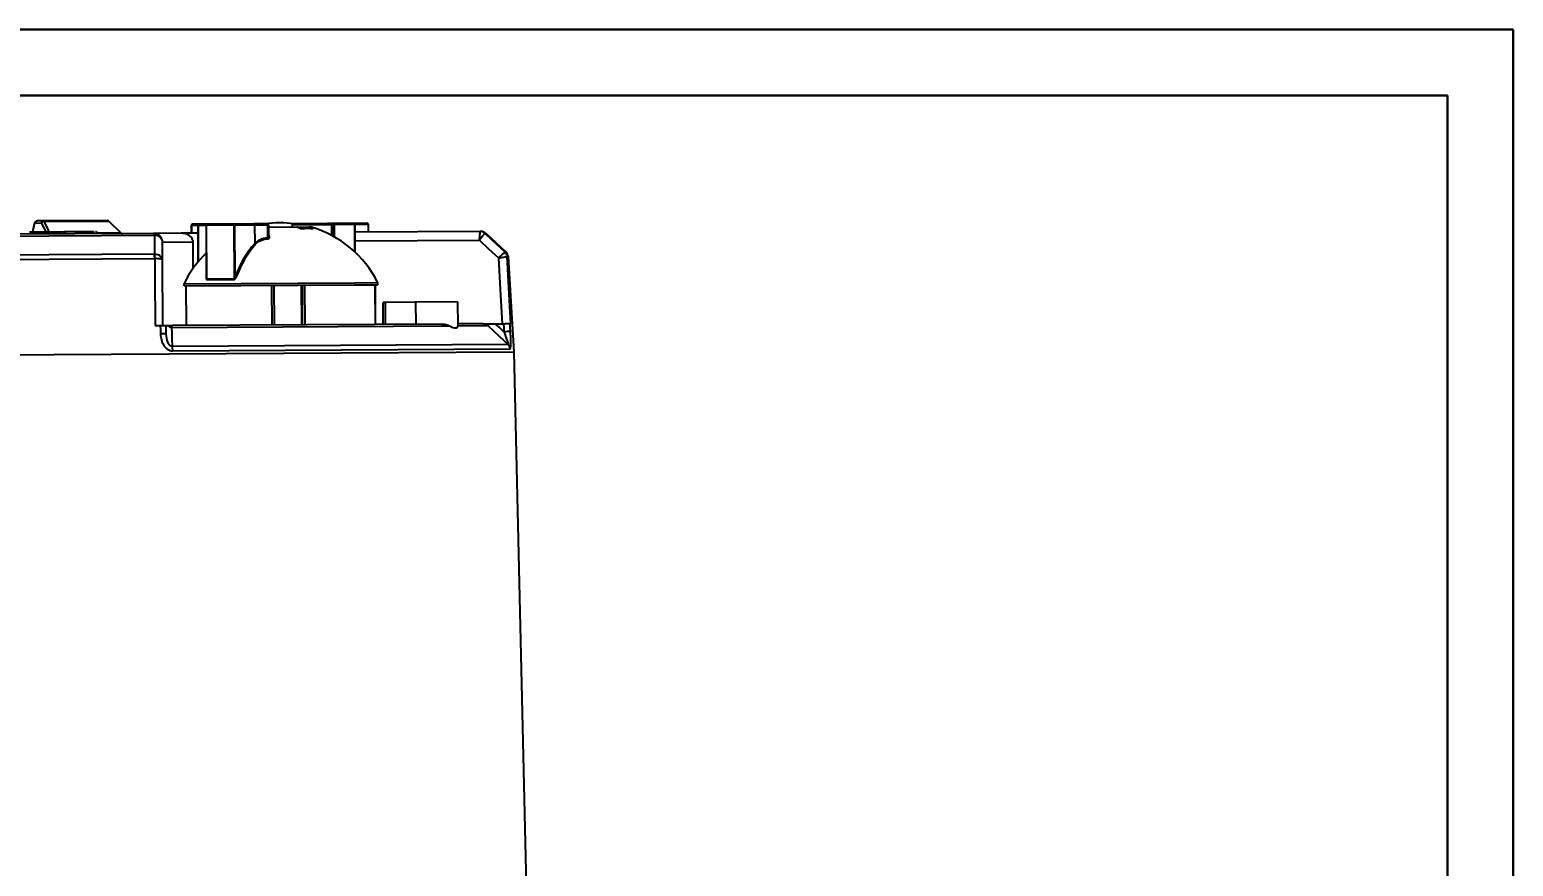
# Model space of a CAD drawing. Header units: millimetres. Extents: x 6533 to 7793, y 6972 to 7863.
# Drawn here: x 7455.8 to 7793, y 7672.5 to 7862.8 of the extents above; entities that cross this region are included whole.
import ezdxf

# ---------------------------------------------------------------- set-up
doc = ezdxf.new("R2010")
doc.units = ezdxf.units.MM
doc.linetypes.add('PHANTOM2', pattern=[31.75, 15.875, -3.175, 3.175, -3.175, 3.175, -3.175])
doc.layers.add('AM_5', color=3, linetype='Continuous', lineweight=25)
doc.layers.add('SD', color=7, linetype='PHANTOM2', lineweight=13)
doc.styles.add('标注', font='txt.shx', dxfattribs={"height": 5})
doc.dimstyles.new('3.5-0.5$0', dxfattribs={"dimtxt": 5, "dimasz": 3.5, "dimexe": 3, "dimexo": 0.625, "dimtad": 1, "dimdsep": 46, "dimtxsty": '标注', "dimcen": 3.5, "dimaunit": 1, "dimadec": 0, "dimazin": 2, "dimtfac": 1, "dimtmove": 0, "dimatfit": 3, "dimfxl": 0, "dimarcsym": 0})

# ---------------------------------------------------------------- blocks, each defined once
blk = doc.blocks.new('*D6')
at = {"layer": 'AM_5', "color": 0, "lineweight": -2, "transparency": 16777216}
for p, q in [((7404.16, 7818.99), (7281.64, 7818.99)), ((7284.64, 7441.23), (7284.64, 7815.49)), ((7475.65, 7437.73), (7281.64, 7437.73))]:
    blk.add_line(p, q, dxfattribs=at)
at = {"layer": 'AM_5', "color": 0, "transparency": 16777216}
for points in [[(7284.06, 7815.49), (7285.22, 7815.49), (7284.64, 7818.99)], [(7284.06, 7441.23), (7285.22, 7441.23), (7284.64, 7437.73)]]:
    blk.add_solid(points, dxfattribs=at)
at = {"layer": 'Defpoints', "color": 0, "transparency": 16777216}
for p in [(7284.64, 7818.99), (7404.79, 7818.99), (7476.28, 7437.73)]:
    blk.add_point(p, dxfattribs=at)
at = {"layer": 'AM_5', "color": 0, "transparency": 16777216, "insert": (7281.51, 7628.36), "char_height": 5, "attachment_point": 5, "rotation": 90, "style": '标注'}
blk.add_mtext('385', dxfattribs=at)

msp = doc.modelspace()

# ---------------------------------------------------------------- linework, layer by layer
at = {"color": 7, "linetype": 'Continuous', "lineweight": 25}
for p, q in [((7456.465, 7816.868), (7456.921, 7818.87)), ((7456.921, 7818.87), (7456.998, 7819.057)), ((7456.943, 7818.825), (7458.389, 7818.833)), ((7457.318, 7819.29), (7457.239, 7819.263)), ((7457.315, 7819.295), (7457.38, 7819.311)), ((7458.819, 7819.336), (7457.526, 7819.328)), ((7473.433, 7819.419), (7458.819, 7819.336)), ((7459.023, 7819.191), (7473.787, 7819.275)), ((7473.787, 7819.275), (7476.51, 7816.583)), ((7492.633, 7818.329), (7492.539, 7818.328)), ((7492.549, 7816.528), (7492.539, 7818.328)), ((7492.633, 7818.329), (7494.053, 7818.337)), ((7492.643, 7816.529), (7492.633, 7818.329)), ((7494.252, 7818.538), (7492.738, 7818.53)), ((7494.1, 7810.047), (7494.053, 7818.337)), ((7494.123, 7818.337), (7494.053, 7818.337)), ((7494.123, 7818.337), (7495.924, 7818.348)), ((7494.17, 7810.13), (7494.123, 7818.337)), ((7496.123, 7818.549), (7494.252, 7818.538)), ((7495.993, 7806.229), (7495.924, 7818.348)), ((7495.967, 7818.348), (7495.924, 7818.348)), ((7495.967, 7818.348), (7502.185, 7818.383)), ((7496.038, 7806.065), (7495.967, 7818.348)), ((7502.282, 7818.584), (7496.123, 7818.549)), ((7497.212, 7818.555), (7497.212, 7818.593)), ((7499.485, 7818.606), (7499.485, 7818.568)), ((7501.231, 7818.578), (7501.231, 7818.616)), ((7501.504, 7818.58), (7501.504, 7818.617)), ((7502.435, 7818.385), (7502.185, 7818.383)), ((7502.185, 7818.383), (7502.255, 7806.1)), ((7506.812, 7818.61), (7502.282, 7818.584)), ((7502.435, 7818.385), (7506.965, 7818.411)), ((7502.502, 7806.672), (7502.435, 7818.385)), ((7503.194, 7818.627), (7503.194, 7818.589)), ((7503.401, 7818.628), (7503.402, 7818.59)), ((7504.579, 7818.635), (7504.579, 7818.597)), ((7505.15, 7818.6), (7505.15, 7818.638)), ((7509.858, 7818.627), (7506.812, 7818.61)), ((7506.965, 7818.411), (7509.821, 7818.427)), ((7506.989, 7814.231), (7506.965, 7818.411)), ((7510.059, 7818.428), (7509.821, 7818.427)), ((7509.821, 7818.427), (7509.838, 7815.402)), ((7510.059, 7818.428), (7510.075, 7815.694)), ((7516.59, 7817.862), (7510.062, 7817.825)), ((7515.513, 7817.86), (7510.062, 7817.828)), ((7515.513, 7817.856), (7515.509, 7818.46)), ((7515.51, 7818.46), (7515.509, 7818.46)), ((7515.51, 7818.46), (7524.363, 7818.51)), ((7515.513, 7817.856), (7515.51, 7818.46)), ((7524.34, 7818.71), (7515.708, 7818.661)), ((7516.59, 7817.862), (7519.187, 7817.877)), ((7519.787, 7817.881), (7519.187, 7817.877)), ((7519.189, 7817.551), (7519.187, 7817.877)), ((7521.312, 7818.693), (7521.312, 7818.73)), ((7522.839, 7818.701), (7522.839, 7818.739)), ((7523.377, 7818.742), (7523.377, 7818.704)), ((7524.045, 7818.708), (7523.494, 7818.705)), ((7524.913, 7818.713), (7524.34, 7818.71)), ((7524.541, 7818.511), (7524.363, 7818.51)), ((7524.363, 7818.51), (7524.377, 7816.02)), ((7524.541, 7818.511), (7525.066, 7818.514)), ((7524.541, 7818.511), (7524.556, 7815.924)), ((7524.867, 7818.75), (7524.867, 7818.713)), ((7529.443, 7818.739), (7524.913, 7818.713)), ((7525.066, 7818.514), (7529.597, 7818.54)), ((7525.083, 7815.631), (7525.066, 7818.514)), ((7532.497, 7818.757), (7529.443, 7818.739)), ((7529.597, 7818.54), (7529.632, 7812.279)), ((7529.644, 7818.54), (7529.597, 7818.54)), ((7529.644, 7818.54), (7532.685, 7818.558)), ((7529.644, 7818.54), (7529.68, 7812.234)), ((7532.685, 7818.558), (7532.696, 7816.758)), ((7532.699, 7818.558), (7532.685, 7818.558)), ((7532.699, 7818.558), (7532.709, 7816.758)), ((7388.842, 7815.524), (7484.069, 7816.068)), ((7483.947, 7816.479), (7389.872, 7815.942)), ((7455.688, 7816.818), (7456.581, 7816.823)), ((7456.581, 7816.823), (7456.584, 7816.323)), ((7457.602, 7816.829), (7458.049, 7816.831)), ((7457.602, 7816.829), (7457.605, 7816.329)), ((7458.049, 7816.831), (7458.751, 7816.835)), ((7458.049, 7816.831), (7458.052, 7816.331)), ((7458.751, 7816.835), (7458.754, 7816.335)), ((7459.134, 7816.838), (7462.9, 7816.859)), ((7459.134, 7816.838), (7459.137, 7816.338)), ((7460.954, 7816.91), (7460.955, 7816.848)), ((7462.9, 7816.859), (7463.538, 7816.863)), ((7462.9, 7816.859), (7462.902, 7816.359)), ((7463.538, 7816.863), (7463.541, 7816.363)), ((7463.857, 7816.865), (7463.86, 7816.365)), ((7467.112, 7816.883), (7467.166, 7816.883)), ((7467.176, 7816.884), (7467.431, 7816.885)), ((7467.176, 7816.884), (7467.179, 7816.384)), ((7467.431, 7816.885), (7467.814, 7816.887)), ((7467.431, 7816.885), (7467.434, 7816.385)), ((7467.814, 7816.887), (7468.835, 7816.893)), ((7467.814, 7816.887), (7467.817, 7816.387)), ((7468.835, 7816.893), (7469.537, 7816.897)), ((7468.835, 7816.893), (7468.838, 7816.393)), ((7469.537, 7816.897), (7469.54, 7816.397)), ((7470.303, 7816.901), (7470.306, 7816.401)), ((7470.762, 7816.904), (7470.941, 7816.905)), ((7470.941, 7816.905), (7470.944, 7816.405)), ((7476.51, 7816.583), (7470.943, 7816.551)), ((7490.198, 7816.515), (7483.947, 7816.479)), ((7484.107, 7816.474), (7483.947, 7816.479)), ((7484.069, 7816.068), (7484.11, 7816.067)), ((7485.958, 7814.491), (7492.909, 7814.53)), ((7485.981, 7810.442), (7485.958, 7814.491)), ((7494.063, 7816.537), (7490.198, 7816.515)), ((7492.943, 7808.544), (7492.909, 7814.53)), ((7510.074, 7815.706), (7510.074, 7815.694)), ((7558.187, 7816.903), (7529.655, 7816.74)), ((7529.666, 7814.74), (7557.998, 7814.902)), ((7558.187, 7816.903), (7558.185, 7816.9)), ((7558.442, 7816.905), (7558.187, 7816.903)), ((7559.217, 7816.496), (7559.218, 7816.497)), ((7559.218, 7816.497), (7559.477, 7816.499)), ((7559.477, 7816.499), (7564.058, 7812.201)), ((7484.126, 7811.744), (7384.31, 7811.174)), ((7484.195, 7811.741), (7484.126, 7811.744)), ((7563.811, 7812.199), (7563.808, 7812.198)), ((7564.058, 7812.201), (7563.811, 7812.199)), ((7564.28, 7811.192), (7564.281, 7811.193)), ((7564.281, 7811.193), (7564.529, 7811.194)), ((7564.529, 7811.194), (7565.792, 7789.473)), ((7383.851, 7810.162), (7484.183, 7810.735)), ((7484.183, 7810.735), (7484.201, 7810.735)), ((7486.067, 7795.491), (7485.981, 7810.442)), ((7490.86, 7805.019), (7529.589, 7805.24)), ((7490.863, 7804.519), (7490.86, 7805.019)), ((7490.863, 7804.519), (7529.592, 7804.74)), ((7491.415, 7795.522), (7491.363, 7804.521)), ((7496.019, 7805.969), (7502.243, 7806.004)), ((7502.255, 7806.1), (7496.038, 7806.065)), ((7510.747, 7804.632), (7510.798, 7795.632)), ((7511.296, 7804.635), (7511.348, 7795.635)), ((7517.505, 7804.671), (7517.556, 7795.671)), ((7517.675, 7804.672), (7517.726, 7795.672)), ((7518.351, 7795.675), (7518.3, 7804.675)), ((7529.589, 7805.24), (7534.86, 7805.27)), ((7529.592, 7804.74), (7534.863, 7804.77)), ((7534.258, 7804.766), (7534.31, 7795.767)), ((7534.261, 7804.766), (7534.312, 7795.767)), ((7534.86, 7805.27), (7534.863, 7804.77)), ((7536.549, 7800.779), (7536.085, 7800.777)), ((7536.114, 7795.777), (7536.085, 7800.777)), ((7543.501, 7800.819), (7536.549, 7800.779)), ((7536.549, 7800.779), (7536.578, 7795.779)), ((7553.037, 7800.874), (7543.501, 7800.819)), ((7543.501, 7800.819), (7543.53, 7795.819)), ((7553.037, 7800.874), (7553.068, 7795.419)), ((7484.286, 7795.481), (7485.462, 7795.488)), ((7486.821, 7793.577), (7486.777, 7795.495)), ((7488.102, 7795.091), (7551.077, 7795.45)), ((7549.486, 7795.853), (7488.251, 7795.504)), ((7558.819, 7795.906), (7553.065, 7795.874)), ((7553.066, 7795.462), (7559.882, 7795.501)), ((7561.592, 7795.922), (7563.462, 7795.933)), ((7564.955, 7795.942), (7565.169, 7795.943)), ((7564.493, 7791.203), (7488.21, 7790.767)), ((7565.792, 7789.473), (7382.836, 7788.428)), ((7488.287, 7789.758), (7564.96, 7790.196)), ((7565.792, 7789.473), (7568.793, 7659.961))]:
    msp.add_line(p, q, dxfattribs=at)
at = {"color": 7, "linetype": 'Continuous', "lineweight": 25, "flags": 128}
for points in [[(7456.487, 7816.822), (7456.742, 7817.944), (7456.943, 7818.825)], [(7458.389, 7818.833), (7458.957, 7817.717), (7459.404, 7816.839)], [(7460.216, 7816.844), (7459.626, 7818.003), (7459.023, 7819.191)], [(7492.738, 7818.53), (7492.717, 7818.526), (7492.698, 7818.514), (7492.679, 7818.495), (7492.663, 7818.47), (7492.65, 7818.44), (7492.641, 7818.405), (7492.635, 7818.368), (7492.633, 7818.329)], [(7494.252, 7818.538), (7494.227, 7818.534), (7494.202, 7818.523), (7494.18, 7818.504), (7494.16, 7818.479), (7494.144, 7818.449), (7494.133, 7818.414), (7494.125, 7818.376), (7494.123, 7818.337)], [(7502.185, 7818.383), (7502.186, 7818.422), (7502.192, 7818.46), (7502.2, 7818.495), (7502.213, 7818.525), (7502.227, 7818.55), (7502.244, 7818.569), (7502.263, 7818.58), (7502.282, 7818.584)], [(7484.11, 7816.067), (7484.12, 7813.325), (7484.126, 7811.744)], [(7557.998, 7814.902), (7560.063, 7812.971), (7562.3, 7810.877)], [(7563.811, 7812.199), (7560.89, 7814.932), (7559.217, 7816.496)], [(7562.3, 7810.877), (7562.717, 7803.728), (7563.171, 7795.931)], [(7565.169, 7795.943), (7564.936, 7799.936), (7564.28, 7811.192)], [(7484.201, 7810.735), (7484.223, 7806.74), (7484.286, 7795.481)], [(7485.462, 7795.488), (7485.486, 7794.443), (7485.505, 7793.622)], [(7559.882, 7795.501), (7562.464, 7793.094), (7564.493, 7791.203)], [(7563.567, 7794.082), (7562.461, 7795.113), (7561.592, 7795.922)], [(7563.462, 7795.933), (7563.521, 7794.897), (7563.567, 7794.082)], [(7565.057, 7794.143), (7565, 7795.15), (7564.955, 7795.942)]]:
    msp.add_lwpolyline(points, dxfattribs=at)
at = {"color": 7, "linetype": 'Continuous', "lineweight": 25}
for centre, radius, start, end in [((7456.969, 7818.865), 0.0477, 173.89722, 237.50074), ((7457.025, 7819.061), 0.0277, 187.448, 239.51478), ((7458.858, 7818.867), 0.47, 94.72913, 184.13844), ((7459.011, 7818.471), 0.72, 89.04269, 149.75903), ((7458.795, 7819.087), 0.25, 24.47875, 84.53044), ((7473.436, 7818.919), 0.5, 45.32718, 90.32718), ((7492.739, 7818.33), 0.2, 90.32718, 180.32718), ((7494.253, 7818.338), 0.2, 90.32718, 180.32718), ((7496.124, 7818.349), 0.2, 90.32718, 180.32718), ((7496.149, 7818.368), 0.182, 98.151, 186.43944), ((7502.255, 7818.405), 0.181, 353.63796, 81.51555), ((7506.786, 7818.431), 0.181, 353.63796, 81.51555), ((7512.756, 7794.365), 24.5, 82.62064, 98.03372), ((7510.11, 7818.477), 0.294, 149.23284, 189.75747), ((7509.859, 7818.427), 0.2, 0.32718, 90.32718), ((7515.709, 7818.461), 0.2, 90.32718, 180.32718), ((7515.71, 7818.461), 0.2, 90.36165, 180.36161), ((7511.202, 7803.28), 15.546, 65.80231, 69.72345), ((7513.8, 7803.295), 15.546, 65.80231, 69.72345), ((7512.922, 7794.362), 24.5, 26.43609, 73.72563), ((7524.341, 7818.51), 0.2, 0.32718, 90.32718), ((7523.882, 7818.557), 0.482, 354.44705, 18.51687), ((7524.886, 7818.534), 0.181, 353.63796, 81.51555), ((7529.444, 7818.539), 0.2, 0.32718, 90.32718), ((7529.417, 7818.56), 0.181, 353.63796, 81.51555), ((7532.499, 7818.557), 0.2, 0.32718, 90.32718), ((7532.492, 7818.563), 0.194, 358.42046, 88.28421), ((7456.512, 7816.863), 0.0478, 173.98162, 237.46332), ((7476.861, 7816.939), 0.5, 225.32718, 270.32718), ((7483.448, 7816.107), 0.622, 356.38761, 36.73012), ((7482.278, 7816.26), 1.842, 353.98238, 6.67198), ((7509.198, 7815.365), 0.641, 347.9766, 3.31519), ((7510.26, 7815.717), 0.186, 183.41832, 280.94543), ((7518.929, 7807.758), 9.796, 82.70795, 97.94641), ((7558.192, 7815.398), 1.502, 46.98293, 90.25908), ((7558.195, 7815.41), 1.493, 46.72095, 90.31343), ((7558.451, 7815.405), 1.5, 46.82718, 90.32718), ((7474.466, 7810.69), 9.717, 0.26496, 6.22809), ((7474.325, 7811.181), 9.886, 357.41049, 3.24387), ((7512.922, 7794.362), 24.5, 133.81376, 154.21827), ((7524.491, 7798.729), 23.38, 138.46759, 160.13794), ((7524.548, 7798.695), 23.19, 138.46759, 160.13794), ((7507.253, 7814.355), 0.292, 205.26315, 257.0983), ((7562.778, 7811.101), 1.504, 3.46541, 46.77607), ((7562.781, 7811.106), 1.502, 3.30476, 46.72965), ((7563.032, 7811.107), 1.5, 3.32718, 46.82718), ((7495.793, 7806.062), 0.245, 337.61697, 0.53997), ((7501.882, 7806.096), 0.373, 345.76368, 0.59991), ((7502.788, 7807.023), 0.452, 230.81935, 263.60596), ((7488.172, 7796.766), 1.677, 229.19778, 267.62614), ((7551.573, 7803.986), 11.875, 314.39715, 317.18568), ((7565.402, 7767.409), 26.736, 90.73989, 93.9361), ((7485.951, 7787.375), 6.263, 82.01591, 94.08319), ((7481.223, 7789.728), 7.063, 0.24972, 8.46621), ((7563.457, 7790.111), 1.506, 3.25708, 46.52058)]:
    msp.add_arc(centre, radius, start, end, dxfattribs=at)
for points, knots in [([(7456.943, 7818.825), (7456.951, 7818.865), (7456.964, 7818.938), (7456.996, 7819.006), (7457.011, 7819.037)], [0, 0, 0, 0, 0.54466873, 1, 1, 1, 1]), ([(7457.011, 7819.037), (7457.037, 7819.078), (7457.094, 7819.165), (7457.215, 7819.251), (7457.361, 7819.314), (7457.465, 7819.323), (7457.526, 7819.328)], [0, 0, 0, 0, 0.2335598, 0.4987543, 0.7053199, 1, 1, 1, 1]), ([(7457.526, 7819.328), (7457.471, 7819.323), (7457.378, 7819.314), (7457.246, 7819.251), (7457.138, 7819.165), (7457.088, 7819.078), (7457.064, 7819.037)], [0, 0, 0, 0, 0.2964987, 0.501239, 0.7666988, 1, 1, 1, 1]), ([(7457.374, 7819.309), (7457.377, 7819.311), (7457.425, 7819.328), (7457.605, 7819.334), (7457.465, 7819.319), (7457.394, 7819.311)], [0, 0, 0, 0, 0.0336044, 0.509816, 1, 1, 1, 1]), ([(7456.581, 7816.823), (7456.651, 7816.823), (7456.793, 7816.824), (7457.174, 7816.826), (7457.44, 7816.828), (7457.602, 7816.829)], [0, 0, 0, 0, 0.2754663, 0.5570589, 1, 1, 1, 1]), ([(7458.751, 7816.835), (7458.802, 7816.836), (7458.893, 7816.836), (7459.06, 7816.837), (7459.134, 7816.838)], [0, 0, 0, 0, 0.5599448, 1, 1, 1, 1]), ([(7463.538, 7816.863), (7463.559, 7816.863), (7463.594, 7816.863), (7463.689, 7816.864), (7463.768, 7816.864), (7463.827, 7816.864), (7463.857, 7816.865)], [0, 0, 0, 0, 0.33996861, 0.55997887, 0.77998975, 1, 1, 1, 1]), ([(7463.857, 7816.865), (7464.279, 7816.867), (7465.123, 7816.872), (7466.421, 7816.879), (7467.153, 7816.883), (7467.168, 7816.883), (7467.176, 7816.884)], [0, 0, 0, 0, 0.2809181, 0.5618322, 0.7793916, 1, 1, 1, 1]), ([(7469.537, 7816.897), (7469.634, 7816.898), (7469.757, 7816.898), (7469.987, 7816.9), (7470.101, 7816.9), (7470.236, 7816.901), (7470.303, 7816.901)], [0, 0, 0, 0, 0.5600481, 0.7067506, 0.8534517, 1, 1, 1, 1]), ([(7485.958, 7814.491), (7485.958, 7814.494), (7485.956, 7814.738), (7485.861, 7815.227), (7485.472, 7815.853), (7484.9, 7816.29), (7484.409, 7816.446), (7484.146, 7816.47), (7484.107, 7816.474)], [0, 0, 0, 0, 0.003259, 0.2475358, 0.4923987, 0.7330982, 0.9608921, 1, 1, 1, 1]), ([(7485.958, 7814.491), (7485.958, 7814.493), (7485.957, 7814.688), (7485.862, 7815.077), (7485.474, 7815.574), (7484.902, 7815.921), (7484.411, 7816.045), (7484.148, 7816.064), (7484.11, 7816.067)], [0, 0, 0, 0, 0.003259, 0.2475358, 0.4923987, 0.7330982, 0.9608921, 1, 1, 1, 1]), ([(7492.909, 7814.53), (7492.907, 7814.585), (7492.904, 7814.673), (7492.859, 7814.954), (7492.694, 7815.357), (7492.233, 7815.88), (7491.479, 7816.331), (7490.733, 7816.506), (7490.279, 7816.514), (7490.198, 7816.515)], [0, 0, 0, 0, 0.0444337, 0.07132221, 0.23117399, 0.38988779, 0.6308738, 0.93409773, 1, 1, 1, 1]), ([(7509.838, 7815.402), (7509.766, 7815.399), (7509.367, 7815.38), (7508.63, 7815.23), (7507.685, 7814.831), (7507.237, 7814.444), (7506.989, 7814.231)], [0, 0, 0, 0, 0.0646751, 0.357229, 0.6459454, 1, 1, 1, 1]), ([(7507.188, 7814.071), (7507.416, 7814.282), (7507.829, 7814.664), (7508.703, 7815.061), (7509.388, 7815.21), (7509.758, 7815.228), (7509.825, 7815.232)], [0, 0, 0, 0, 0.35692605, 0.64558806, 0.93595733, 1, 1, 1, 1]), ([(7509.825, 7815.232), (7509.865, 7815.235), (7509.946, 7815.242), (7510.062, 7815.278), (7510.166, 7815.331), (7510.25, 7815.401), (7510.294, 7815.472), (7510.295, 7815.517), (7510.295, 7815.534)], [0, 0, 0, 0, 0.1540842, 0.3077863, 0.4712038, 0.6571656, 0.8674974, 1, 1, 1, 1]), ([(7510.074, 7815.694), (7510.073, 7815.681), (7510.073, 7815.639), (7510.052, 7815.573), (7510.011, 7815.503), (7509.96, 7815.45), (7509.916, 7815.423), (7509.876, 7815.408), (7509.855, 7815.405), (7509.838, 7815.402)], [0, 0, 0, 0, 0.1166, 0.3532222, 0.555779, 0.7226045, 0.8664691, 0.8879492, 1, 1, 1, 1]), ([(7510.295, 7815.534), (7510.288, 7815.635), (7510.272, 7815.855), (7510.143, 7816.015), (7510.072, 7816.102)], [0, 0, 0, 0, 0.4577821, 1, 1, 1, 1]), ([(7557.998, 7814.902), (7557.998, 7814.905), (7558.012, 7815.058), (7558.048, 7815.433), (7558.099, 7815.982), (7558.145, 7816.468), (7558.176, 7816.807), (7558.182, 7816.869), (7558.185, 7816.9)], [0, 0, 0, 0, 0.0031973, 0.151991, 0.37218, 0.5820421, 0.7892833, 1, 1, 1, 1]), ([(7557.998, 7814.902), (7558, 7814.905), (7558.093, 7815.027), (7558.322, 7815.326), (7558.656, 7815.763), (7558.953, 7816.152), (7559.16, 7816.422), (7559.198, 7816.471), (7559.217, 7816.496)], [0, 0, 0, 0, 0.00319735, 0.15199097, 0.37217998, 0.58204207, 0.78928329, 1, 1, 1, 1]), ([(7485.981, 7810.442), (7485.981, 7810.444), (7485.98, 7810.605), (7485.886, 7810.928), (7485.497, 7811.336), (7484.911, 7811.641), (7484.435, 7811.707), (7484.195, 7811.741)], [0, 0, 0, 0, 0.0033242, 0.2530387, 0.5034573, 0.7495242, 1, 1, 1, 1]), ([(7562.3, 7810.877), (7562.303, 7810.88), (7562.407, 7810.971), (7562.679, 7811.209), (7563.087, 7811.566), (7563.463, 7811.895), (7563.728, 7812.127), (7563.781, 7812.174), (7563.808, 7812.198)], [0, 0, 0, 0, 0.003239, 0.1386685, 0.3626448, 0.5758514, 0.7860704, 1, 1, 1, 1]), ([(7562.3, 7810.877), (7562.303, 7810.878), (7562.44, 7810.9), (7562.797, 7810.956), (7563.333, 7811.042), (7563.826, 7811.12), (7564.174, 7811.176), (7564.244, 7811.187), (7564.28, 7811.192)], [0, 0, 0, 0, 0.003239, 0.1386685, 0.3626448, 0.5758514, 0.7860703, 1, 1, 1, 1]), ([(7485.981, 7810.442), (7485.981, 7810.442), (7485.981, 7810.479), (7485.888, 7810.554), (7485.501, 7810.647), (7484.917, 7810.715), (7484.441, 7810.728), (7484.201, 7810.735)], [0, 0, 0, 0, 0.0033242, 0.2530387, 0.5034572, 0.7495242, 1, 1, 1, 1]), ([(7495.992, 7806.411), (7495.969, 7806.338), (7495.927, 7806.206), (7495.929, 7806.068), (7495.958, 7805.996), (7495.988, 7805.971), (7496.012, 7805.969), (7496.019, 7805.969)], [0, 0, 0, 0, 0.3813518, 0.6903786, 0.8180443, 0.9468533, 1, 1, 1, 1]), ([(7496.038, 7806.065), (7496.034, 7806.065), (7496.026, 7806.066), (7496.016, 7806.078), (7496.004, 7806.102), (7495.995, 7806.149), (7495.996, 7806.195), (7495.996, 7806.221)], [0, 0, 0, 0, 0.084163, 0.1883389, 0.3178741, 0.5961924, 1, 1, 1, 1]), ([(7502.243, 7806.004), (7502.264, 7806.007), (7502.311, 7806.012), (7502.396, 7806.059), (7502.514, 7806.166), (7502.64, 7806.346), (7502.704, 7806.496), (7502.737, 7806.574)], [0, 0, 0, 0, 0.0853698, 0.1907986, 0.3564235, 0.6664713, 1, 1, 1, 1]), ([(7502.502, 7806.672), (7502.486, 7806.595), (7502.455, 7806.448), (7502.394, 7806.271), (7502.336, 7806.16), (7502.297, 7806.117), (7502.272, 7806.102), (7502.261, 7806.101), (7502.255, 7806.1)], [0, 0, 0, 0, 0.37338007, 0.70421568, 0.86098709, 0.94389358, 0.96691758, 1, 1, 1, 1]), ([(7485.462, 7795.488), (7485.627, 7795.489), (7485.839, 7795.49), (7486.173, 7795.492), (7486.464, 7795.493), (7486.726, 7795.495), (7486.76, 7795.495), (7486.777, 7795.495)], [0, 0, 0, 0, 0.2326691, 0.2977546, 0.5306269, 0.7634909, 1, 1, 1, 1]), ([(7486.777, 7795.495), (7486.804, 7795.495), (7486.839, 7795.495), (7487.031, 7795.497), (7487.076, 7795.497)], [0, 0, 0, 0, 0.7661428, 1, 1, 1, 1]), ([(7487.076, 7795.497), (7487.192, 7795.497), (7487.411, 7795.499), (7487.825, 7795.501), (7488.106, 7795.503), (7488.249, 7795.503), (7488.251, 7795.504)], [0, 0, 0, 0, 0.35966206, 0.67688967, 0.9958401, 1, 1, 1, 1]), ([(7488.102, 7795.091), (7488.12, 7795.196), (7488.148, 7795.365), (7488.201, 7795.483), (7488.234, 7795.496), (7488.251, 7795.504)], [0, 0, 0, 0, 0.4463965, 0.7099365, 1, 1, 1, 1]), ([(7488.21, 7790.767), (7488.19, 7791.575), (7488.154, 7793.016), (7488.118, 7794.457), (7488.102, 7795.091)], [0, 0, 0, 0, 0.55999991, 1, 1, 1, 1]), ([(7549.486, 7795.853), (7549.68, 7795.842), (7550.266, 7795.809), (7550.752, 7795.594), (7551.077, 7795.45)], [0, 0, 0, 0, 0.3321069, 1, 1, 1, 1]), ([(7551.077, 7795.45), (7551.394, 7795.304), (7552.037, 7795.006), (7552.716, 7794.919), (7553.045, 7795.1), (7553.06, 7795.355), (7553.066, 7795.462)], [0, 0, 0, 0, 0.2717075, 0.5504517, 0.811632, 1, 1, 1, 1]), ([(7558.819, 7795.906), (7558.821, 7795.906), (7558.965, 7795.907), (7559.252, 7795.909), (7559.725, 7795.912), (7560.09, 7795.914), (7560.285, 7795.915)], [0, 0, 0, 0, 0.0041314, 0.3230609, 0.6401857, 1, 1, 1, 1]), ([(7558.819, 7795.906), (7558.93, 7795.9), (7559.143, 7795.888), (7559.518, 7795.772), (7559.741, 7795.606), (7559.882, 7795.501)], [0, 0, 0, 0, 0.2879517, 0.5508088, 1, 1, 1, 1]), ([(7560.285, 7795.915), (7560.521, 7795.916), (7560.94, 7795.919), (7561.393, 7795.921), (7561.592, 7795.922)], [0, 0, 0, 0, 0.561758, 1, 1, 1, 1]), ([(7563.462, 7795.933), (7563.631, 7795.934), (7563.969, 7795.936), (7564.419, 7795.938), (7564.759, 7795.94), (7564.916, 7795.941), (7564.947, 7795.941), (7564.955, 7795.942)], [0, 0, 0, 0, 0.2297532, 0.4595156, 0.6890466, 0.9182809, 1, 1, 1, 1]), ([(7563.567, 7794.082), (7563.814, 7793.442), (7564.117, 7792.656), (7564.393, 7791.813), (7564.487, 7791.485), (7564.526, 7791.286), (7564.521, 7791.206), (7564.502, 7791.204), (7564.493, 7791.203)], [0, 0, 0, 0, 0.5629853, 0.6904187, 0.8057417, 0.9061003, 0.9528015, 1, 1, 1, 1]), ([(7564.96, 7790.196), (7564.987, 7790.217), (7565.042, 7790.26), (7565.094, 7790.587), (7565.127, 7791.033), (7565.142, 7791.747), (7565.125, 7792.796), (7565.08, 7793.682), (7565.057, 7794.143)], [0, 0, 0, 0, 0.1205854, 0.2488681, 0.3727834, 0.5012585, 0.7408348, 1, 1, 1, 1]), ([(7485.505, 7793.622), (7485.542, 7793.168), (7485.613, 7792.295), (7486.045, 7791.264), (7486.554, 7790.565), (7487.061, 7790.132), (7487.645, 7789.816), (7488.077, 7789.777), (7488.287, 7789.758)], [0, 0, 0, 0, 0.2597265, 0.4990194, 0.6272189, 0.7512491, 0.8793284, 1, 1, 1, 1]), ([(7488.21, 7790.767), (7488.155, 7790.767), (7488.045, 7790.767), (7487.825, 7790.841), (7487.574, 7791.03), (7487.338, 7791.348), (7486.932, 7792.175), (7486.871, 7792.947), (7486.821, 7793.577)], [0, 0, 0, 0, 0.0476264, 0.0944048, 0.1941265, 0.3084995, 0.4353741, 1, 1, 1, 1])]:
    msp.add_open_spline(points, degree=3, knots=knots, dxfattribs=at)
at = {"layer": 'SD', "linetype": 'ByBlock', "lineweight": 30}
for p, q in [((7793.018, 7862.803), (6533.018, 7862.803)), ((7793.018, 6971.803), (7793.018, 7862.803)), ((7778.018, 7847.803), (6608.018, 7847.803)), ((7778.018, 6986.803), (7778.018, 7847.803))]:
    msp.add_line(p, q, dxfattribs=at)

# ---------------------------------------------------------------- dimensions: what is measured, and where the dimension line sits
at = {"layer": 'AM_5'}
dim = msp.add_linear_dim(base=(7284.639, 7818.989), p1=(7476.279, 7437.729), p2=(7404.789, 7818.989), angle=90, text='385', dimstyle='3.5-0.5$0', override={"dimpost": '', "dimarcsym": 1}, dxfattribs=at)
dim.commit()
dim.dimension.update_dxf_attribs({"geometry": '*D6', "text_midpoint": (7281.514, 7628.359)})

doc.saveas('drawing.dxf')
